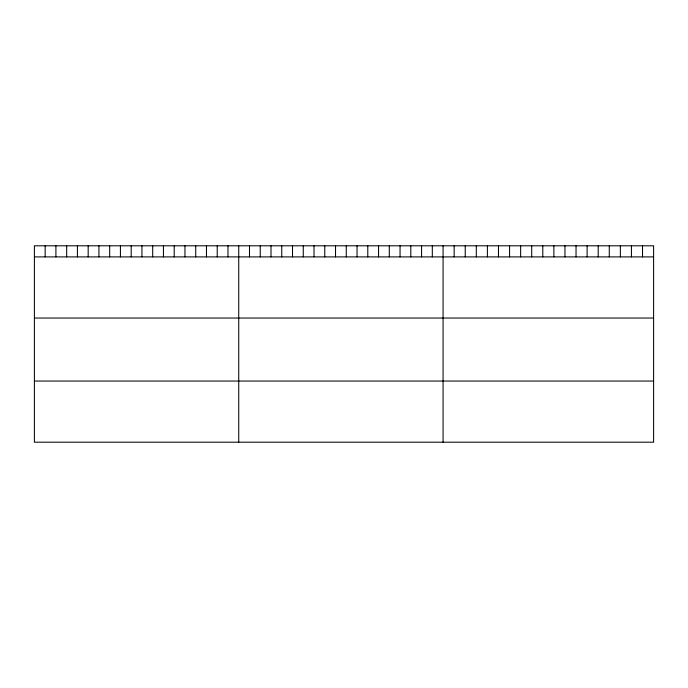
<?xml version="1.0" encoding="UTF-8"?>
<svg xmlns="http://www.w3.org/2000/svg" width="688" height="688" viewBox="0 0 688 688"><rect width="100%" height="100%" fill="white"/><g stroke="black" fill="none" stroke-linecap="round" stroke-linejoin="round"><path stroke-width="1.03" d="M653.6 256.899L653.6 442.195L34.4 442.195L34.4 245.805L653.6 245.805L653.6 256.899L34.4 256.899M34.4 318.045L653.6 318.045M34.4 381.049L653.6 381.049M642.523 245.805L642.523 256.899M631.438 245.805L631.438 256.899M620.361 245.805L620.361 256.899M609.276 245.805L609.276 256.899M598.199 245.805L598.199 256.899M587.113 245.805L587.113 256.899M576.037 245.805L576.037 256.899M564.96 245.805L564.96 256.899M553.874 245.805L553.874 256.899M542.798 245.805L542.798 256.899M531.712 245.805L531.712 256.899M520.635 245.805L520.635 256.899M509.559 245.805L509.559 256.899M498.473 245.805L498.473 256.899M487.396 245.805L487.396 256.899M476.311 245.805L476.311 256.899M465.234 245.805L465.234 256.899M454.149 245.805L454.149 256.899M443.072 245.805L443.072 442.195M432.313 245.805L432.313 256.899M421.563 245.805L421.563 256.899M410.805 245.805L410.805 256.899M400.055 245.805L400.055 256.899M389.296 245.805L389.296 256.899M378.546 245.805L378.546 256.899M367.788 245.805L367.788 256.899M357.038 245.805L357.038 256.899M346.279 245.805L346.279 256.899M335.529 245.805L335.529 256.899M324.77 245.805L324.77 256.899M314.02 245.805L314.02 256.899M303.262 245.805L303.262 256.899M292.512 245.805L292.512 256.899M281.753 245.805L281.753 256.899M271.003 245.805L271.003 256.899M260.245 245.805L260.245 256.899M249.495 245.805L249.495 256.899M238.736 245.805L238.736 442.195M227.977 245.805L227.977 256.899M217.227 245.805L217.227 256.899M206.469 245.805L206.469 256.899M195.719 245.805L195.719 256.899M184.96 245.805L184.96 256.899M174.21 245.805L174.21 256.899M163.452 245.805L163.452 256.899M152.702 245.805L152.702 256.899M141.943 245.805L141.943 256.899M131.193 245.805L131.193 256.899M120.434 245.805L120.434 256.899M109.684 245.805L109.684 256.899M98.926 245.805L98.926 256.899M88.176 245.805L88.176 256.899M77.417 245.805L77.417 256.899M66.667 245.805L66.667 256.899M55.909 245.805L55.909 256.899M45.159 245.805L45.159 256.899"/></g></svg>
